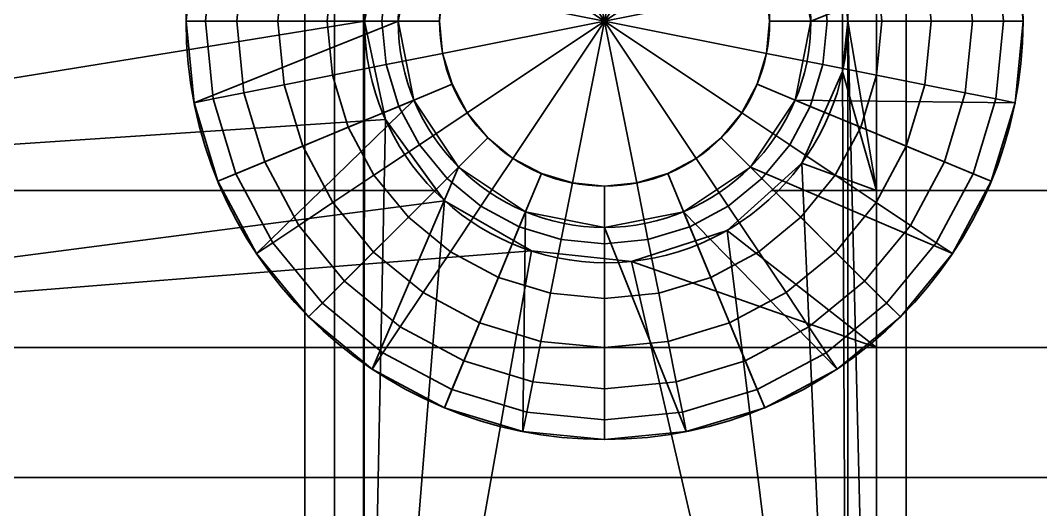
# Model space of a CAD drawing. Header units: millimetres. Extents: x 516 to 946, y 0 to 190.
# Drawn here: x 522.99 to 531.65, y 134.33 to 138.48 of the extents above; entities that cross this region are included whole.
import ezdxf

# ---------------------------------------------------------------- set-up
doc = ezdxf.new("R2010")
doc.units = ezdxf.units.MM
doc.layers.add('1', color=7, linetype='Continuous', true_color=0xffffff)

# ---------------------------------------------------------------- blocks, each defined once
blk = doc.blocks.new('UG_SURFACE_001')
at = {"layer": '1', "color": 252, "linetype": 'Continuous', "lineweight": 35}
for points in [[(10.362392, 138.475254, 3.5), (10.539624, 139.309064, 3.5), (1.5, 144.101843, 3.5), (1.5, 137.039676, 3.5)], [(1.5, 137.039676, 1.5), (1.5, 144.101843, 1.5), (10.539624, 139.309064, 1.5), (10.362392, 138.475254, 1.5)], [(14.704899, 137.039676, 3.5), (14.704899, 144.101843, 3.5), (14.417595, 138.901487, 3.5), (14.417595, 138.049036, 3.5)], [(14.462392, 138.475254, 1.5), (14.417595, 138.901487, 1.5), (14.704899, 144.101843, 1.5), (14.704899, 137.039676, 1.5)], [(22.593468, 144.101843, 3.5), (14.704899, 144.101843, 3.5), (14.704899, 137.039676, 3.5), (22.593468, 137.039676, 3.5)], [(22.593468, 137.039676, 1.5), (14.704899, 137.039676, 1.5), (14.704899, 144.101843, 1.5), (22.593468, 144.101843, 1.5)], [(10.539624, 139.309064, 1.5), (10.539624, 139.309064, 3.5), (10.362392, 138.475254, 3.5), (10.362392, 138.475254, 1.5)], [(14.417595, 138.901487, 3.5), (14.417595, 138.901487, 1.5), (14.462392, 138.475254, 1.5)], [(14.462392, 138.475254, 1.5), (14.417595, 138.049036, 3.5), (14.417595, 138.901487, 3.5)], [(1.5, 137.039676, 3.5), (10.539624, 137.641445, 3.5), (10.362392, 138.475254, 3.5)], [(10.362392, 138.475254, 1.5), (10.539624, 137.641445, 1.5), (1.5, 137.039676, 1.5)], [(10.362392, 138.475254, 1.5), (10.362392, 138.475254, 3.5), (10.539624, 137.641445, 3.5), (10.539624, 137.641445, 1.5)], [(14.704899, 137.039676, 1.5), (14.417595, 138.049036, 1.5), (14.462392, 138.475254, 1.5)], [(14.462392, 138.475254, 1.5), (14.417595, 138.049036, 1.5), (14.417595, 138.049036, 3.5)], [(14.417595, 138.049036, 3.5), (14.070877, 137.270302, 3.5), (14.704899, 137.039676, 3.5)], [(14.704899, 137.039676, 1.5), (14.070877, 137.270302, 1.5), (14.417595, 138.049036, 1.5)], [(14.070877, 137.270302, 1.5), (14.070877, 137.270302, 3.5), (14.417595, 138.049036, 3.5), (14.417595, 138.049036, 1.5)], [(1.5, 137.039676, 3.5), (10.976833, 137.039676, 3.5), (10.539624, 137.641445, 3.5)], [(10.539624, 137.641445, 1.5), (10.976833, 137.039676, 1.5), (1.5, 137.039676, 1.5)], [(10.976833, 137.039676, 1.5), (10.539624, 137.641445, 1.5), (10.539624, 137.641445, 3.5), (10.976833, 137.039676, 3.5)], [(14.070877, 137.270302, 3.5), (13.81475, 137.039676, 3.5), (14.704899, 137.039676, 3.5)], [(14.704899, 137.039676, 1.5), (13.81475, 137.039676, 1.5), (14.070877, 137.270302, 1.5)], [(13.81475, 137.039676, 3.5), (14.070877, 137.270302, 3.5), (14.070877, 137.270302, 1.5), (13.81475, 137.039676, 1.5)], [(11.040675, 136.951819, 3.5), (10.976833, 137.039676, 3.5), (1.5, 137.039676, 3.5), (1.5, 135.707468, 3.5)], [(1.5, 135.707468, 1.5), (1.5, 137.039676, 1.5), (10.976833, 137.039676, 1.5), (11.040675, 136.951819, 1.5)], [(10.976833, 137.039676, 3.5), (11.040675, 136.951819, 3.5), (11.040675, 136.951819, 1.5), (10.976833, 137.039676, 1.5)], [(14.704899, 135.707468, 3.5), (14.704899, 137.039676, 3.5), (13.81475, 137.039676, 3.5), (13.437392, 136.699915, 3.5)], [(13.437392, 136.699915, 1.5), (13.81475, 137.039676, 1.5), (14.704899, 137.039676, 1.5), (14.704899, 135.707468, 1.5)], [(13.81475, 137.039676, 1.5), (13.437392, 136.699915, 1.5), (13.437392, 136.699915, 3.5), (13.81475, 137.039676, 3.5)], [(22.593468, 137.039676, 3.5), (14.704899, 137.039676, 3.5), (14.704899, 135.707468, 3.5), (22.593468, 135.707468, 3.5)], [(22.593468, 135.707468, 1.5), (14.704899, 135.707468, 1.5), (14.704899, 137.039676, 1.5), (22.593468, 137.039676, 1.5)], [(11.778908, 136.525601, 3.5), (11.040675, 136.951819, 3.5), (1.5, 135.707468, 3.5)], [(1.5, 135.707468, 1.5), (11.040675, 136.951819, 1.5), (11.778908, 136.525601, 1.5)], [(11.040675, 136.951819, 1.5), (11.040675, 136.951819, 3.5), (11.778908, 136.525601, 3.5), (11.778908, 136.525601, 1.5)], [(13.437392, 136.699915, 3.5), (12.626676, 136.436492, 3.5), (14.704899, 135.707468, 3.5)], [(14.704899, 135.707468, 1.5), (12.626676, 136.436492, 1.5), (13.437392, 136.699915, 1.5)], [(12.626676, 136.436492, 1.5), (12.626676, 136.436492, 3.5), (13.437392, 136.699915, 3.5), (13.437392, 136.699915, 1.5)], [(1.5, 135.707468, 3.5), (14.704899, 135.707468, 3.5), (12.626676, 136.436492, 3.5), (11.778908, 136.525601, 3.5)], [(11.778908, 136.525601, 1.5), (12.626676, 136.436492, 1.5), (14.704899, 135.707468, 1.5), (1.5, 135.707468, 1.5)], [(11.778908, 136.525601, 1.5), (11.778908, 136.525601, 3.5), (12.626676, 136.436492, 3.5), (12.626676, 136.436492, 1.5)], [(14.704899, 135.707468, 3.5), (1.5, 135.707468, 3.5), (1.5, 134.602293, 3.5), (14.704899, 134.602293, 3.5)], [(14.704899, 134.602293, 1.5), (1.5, 134.602293, 1.5), (1.5, 135.707468, 1.5), (14.704899, 135.707468, 1.5)], [(22.593468, 135.707468, 3.5), (14.704899, 135.707468, 3.5), (14.704899, 134.602293, 3.5), (22.593468, 134.602293, 3.5)], [(22.593468, 134.602293, 1.5), (14.704899, 134.602293, 1.5), (14.704899, 135.707468, 1.5), (22.593468, 135.707468, 1.5)], [(14.704899, 134.602293, 3.5), (1.5, 134.602293, 3.5), (1.5, 134.107456, 3.5), (14.704899, 134.107456, 3.5)], [(14.704899, 134.107456, 1.5), (1.5, 134.107456, 1.5), (1.5, 134.602293, 1.5), (14.704899, 134.602293, 1.5)], [(22.593468, 134.602293, 3.5), (14.704899, 134.602293, 3.5), (14.704899, 134.107456, 3.5), (22.593468, 134.107456, 3.5)], [(22.593468, 134.107456, 1.5), (14.704899, 134.107456, 1.5), (14.704899, 134.602293, 1.5), (22.593468, 134.602293, 1.5)]]:
    blk.add_3dface(points, dxfattribs=at)
blk = doc.blocks.new('1стенка_MODEL')
at = {"layer": '1', "color": 252, "linetype": 'Continuous', "lineweight": 35, "extrusion": (0, 0, -1)}
blk.add_circle((-12.412392, 138.475261, -3.5), 2.05, dxfattribs=at)
at = {"layer": '1', "color": 252, "linetype": 'Continuous', "lineweight": 35}
blk.add_circle((12.412392, 138.475261, 1.5), 2.05, dxfattribs=at)
blk.add_blockref('UG_SURFACE_001', (0, 0), dxfattribs=at)
blk = doc.blocks.new('UG_SURFACE_002')
at = {"layer": '1', "color": 252, "linetype": 'Continuous', "lineweight": 35}
for points in [[(7.492546, 187.785283, 21.500001), (414.242595, 137.84267, 21.500001), (414.399207, 139.11818, 21.500001), (7.492546, 189.08003, 21.500001)], [(414.242595, 137.84267, 21.500001), (7.492546, 187.785283, 21.500001), (7.489942, 187.724829, 21.497397)], [(2.492546, 187.540576, 6.734633), (419.101447, 136.387423, 6.734633), (419.120014, 136.538535, 7.5), (2.492546, 187.693954, 7.5)], [(413.8695, 137.183219, 20.8), (7.697187, 187.054902, 20.8), (2.492546, 187.693954, 7.5), (419.120014, 136.538535, 7.5)], [(414.242595, 137.84267, 21.500001), (7.489942, 187.724829, 21.497397), (7.488322, 187.517792, 21.440059)], [(2.492546, 187.103763, 6.085787), (419.048607, 135.957107, 6.085787), (419.101447, 136.387423, 6.734633), (2.492546, 187.540576, 6.734633)], [(414.188027, 137.579471, 21.446716), (7.488322, 187.517792, 21.440059), (7.487983, 187.474385, 21.428039)], [(7.488322, 187.517792, 21.440059), (414.188027, 137.579471, 21.446716), (414.242595, 137.84267, 21.500001)], [(414.188027, 137.579471, 21.446716), (7.487983, 187.474385, 21.428039), (7.521724, 187.286004, 21.291038)], [(414.097965, 137.36172, 21.294976), (7.521724, 187.286004, 21.291038), (7.526125, 187.261432, 21.273168)], [(7.521724, 187.286004, 21.291038), (414.097965, 137.36172, 21.294976), (414.188027, 137.579471, 21.446716)], [(414.097965, 137.36172, 21.294976), (7.526125, 187.261432, 21.273168), (7.594966, 187.123388, 21.066504)], [(2.492546, 186.450049, 5.652241), (418.969542, 135.313109, 5.652241), (419.048607, 135.957107, 6.085787), (2.492546, 187.103763, 6.085787)], [(413.986117, 137.222588, 21.067878), (7.594966, 187.123388, 21.066504), (7.599175, 187.114954, 21.053867)], [(7.594966, 187.123388, 21.066504), (413.986117, 137.222588, 21.067878), (414.097965, 137.36172, 21.294976)], [(7.599175, 187.114954, 21.053867), (7.697187, 187.054902, 20.8), (413.8695, 137.183219, 20.8)], [(413.8695, 137.183219, 20.8), (413.986117, 137.222588, 21.067878), (7.599175, 187.114954, 21.053867)], [(418.969542, 135.313109, 5.652241), (2.492546, 186.450049, 5.652241), (201.001778, 161.30507, 5.5), (220.852703, 158.867672, 5.5)], [(411.854982, 119.865932, 5.446716), (7.670435, 169.493556, 5.446716), (7.557361, 169.278637, 5.294975), (411.920667, 119.629063, 5.294975)], [(7.670435, 169.493556, 5.446716), (411.854982, 119.865932, 5.446716), (216.667414, 144.101843, 5.5), (201.001778, 146.025345, 5.5)], [(411.920667, 119.629063, 5.294975), (7.557361, 169.278637, 5.294975), (7.481808, 169.135034, 5.067878), (411.964566, 119.470797, 5.067878)], [(411.964566, 119.470797, 5.067878), (7.481808, 169.135034, 5.067878), (7.455277, 169.084609, 4.8), (411.979973, 119.415216, 4.8)], [(149.334699, 151.664004, 3.5), (161.549926, 150.164157, 3.5), (411.979973, 119.415216, 4.8), (7.455277, 169.084609, 4.8)]]:
    blk.add_3dface(points, dxfattribs=at)
blk = doc.blocks.new('3пояс_верхний_MODEL')
at = {"layer": '1', "color": 252, "linetype": 'Continuous', "lineweight": 35}
blk.add_blockref('UG_SURFACE_002', (0, 0), dxfattribs=at)
blk = doc.blocks.new('UG_SURFACE_003')
at = {"layer": '1', "color": 252, "linetype": 'Continuous', "lineweight": 35}
for points in [[(3.5, 128.475264, 1.5), (9.856303, 128.475264, 1.5), (9.856303, 148.47526, 1.5), (3.5, 148.47526, 1.5)], [(10.10818, 128.475264), (4.922299, 128.475264), (4.922299, 148.47526), (10.10818, 148.47526)], [(9.856303, 128.475264, 1.5), (10.10818, 128.475264, 1.5), (10.10818, 148.47526, 1.5), (9.856303, 148.47526, 1.5)], [(10.10818, 128.475264, 1.5), (10.352565, 128.475264, 1.5), (10.352565, 148.47526, 1.5), (10.10818, 148.47526, 1.5)], [(10.352565, 128.475264), (10.10818, 128.475264), (10.10818, 148.47526), (10.352565, 148.47526)], [(10.352565, 148.47526, 1.5), (10.352565, 128.475264, 1.5), (10.362392, 138.475254, 1.5)], [(10.362392, 138.475254, 1.5), (10.539624, 139.309064, 1.5), (10.352565, 148.47526, 1.5)], [(10.352565, 128.475264), (10.352565, 148.47526), (10.362392, 138.475254)], [(10.352565, 148.47526), (10.539624, 139.309064), (10.362392, 138.475254)], [(14.460988, 128.475264, 1.5), (14.460988, 148.47526, 1.5), (14.417595, 138.901487, 1.5), (14.417595, 138.049036, 1.5)], [(14.460988, 128.475264, 1.5), (14.704899, 128.475264, 1.5), (14.704899, 148.47526, 1.5), (14.460988, 148.47526, 1.5)], [(14.462392, 138.475254), (14.460988, 138.488621), (14.460988, 148.47526), (14.704899, 148.47526)], [(14.704899, 148.47526), (14.704899, 128.475264), (14.462392, 138.475254)], [(14.704899, 128.475264, 1.5), (18.134004, 128.475264, 1.5), (18.134004, 148.47526, 1.5), (14.704899, 148.47526, 1.5)], [(14.956303, 128.475264), (14.704899, 128.475264), (14.704899, 148.47526), (14.956303, 148.47526)], [(22, 128.475264), (14.956303, 128.475264), (14.956303, 148.47526), (22, 148.47526)], [(10.539624, 139.309064), (10.539624, 139.309064, 1.5), (10.362392, 138.475254, 1.5), (10.362392, 138.475254)], [(14.417595, 138.049036, 1.5), (14.417595, 138.901487, 1.5), (14.462392, 138.475254)], [(14.417595, 138.901487, 1.5), (14.460988, 138.488621), (14.462392, 138.475254)], [(10.352565, 128.475264, 1.5), (10.539624, 137.641445, 1.5), (10.362392, 138.475254, 1.5)], [(10.362392, 138.475254), (10.539624, 137.641445), (10.352565, 128.475264)], [(10.362392, 138.475254), (10.362392, 138.475254, 1.5), (10.539624, 137.641445, 1.5), (10.539624, 137.641445)], [(14.462392, 138.475254), (14.460988, 138.461903), (14.417595, 138.049036, 1.5)], [(14.460988, 138.461903), (14.417595, 138.049036), (14.417595, 138.049036, 1.5)], [(14.417595, 138.049036), (14.460988, 138.461903), (14.460988, 128.475264)], [(14.704899, 128.475264), (14.460988, 128.475264), (14.460988, 138.461903), (14.462392, 138.475254)], [(14.417595, 138.049036, 1.5), (14.070877, 137.270302, 1.5), (14.460988, 128.475264, 1.5)], [(14.070877, 137.270302), (14.070877, 137.270302, 1.5), (14.417595, 138.049036, 1.5), (14.417595, 138.049036)], [(14.460988, 128.475264), (14.070877, 137.270302), (14.417595, 138.049036)], [(10.352565, 128.475264, 1.5), (11.040675, 136.951819, 1.5), (10.539624, 137.641445, 1.5)], [(10.539624, 137.641445), (11.040675, 136.951819), (10.352565, 128.475264)], [(10.539624, 137.641445), (10.539624, 137.641445, 1.5), (11.040675, 136.951819, 1.5), (11.040675, 136.951819)], [(14.460988, 128.475264, 1.5), (14.070877, 137.270302, 1.5), (13.437392, 136.699915, 1.5)], [(13.437392, 136.699915), (13.437392, 136.699915, 1.5), (14.070877, 137.270302, 1.5), (14.070877, 137.270302)], [(13.437392, 136.699915), (14.070877, 137.270302), (14.460988, 128.475264)], [(11.778908, 136.525601, 1.5), (11.040675, 136.951819, 1.5), (10.352565, 128.475264, 1.5)], [(10.352565, 128.475264), (11.040675, 136.951819), (11.778908, 136.525601)], [(11.040675, 136.951819), (11.040675, 136.951819, 1.5), (11.778908, 136.525601, 1.5), (11.778908, 136.525601)], [(13.437392, 136.699915, 1.5), (12.626676, 136.436492, 1.5), (14.460988, 128.475264, 1.5)], [(12.626676, 136.436492), (12.626676, 136.436492, 1.5), (13.437392, 136.699915, 1.5), (13.437392, 136.699915)], [(14.460988, 128.475264), (12.626676, 136.436492), (13.437392, 136.699915)], [(10.352565, 128.475264, 1.5), (14.460988, 128.475264, 1.5), (12.626676, 136.436492, 1.5), (11.778908, 136.525601, 1.5)], [(11.778908, 136.525601), (12.626676, 136.436492), (14.460988, 128.475264), (10.352565, 128.475264)], [(11.778908, 136.525601), (11.778908, 136.525601, 1.5), (12.626676, 136.436492, 1.5), (12.626676, 136.436492)]]:
    blk.add_3dface(points, dxfattribs=at)
blk = doc.blocks.new('2стойка_MODEL')
at = {"layer": '1', "color": 252, "linetype": 'Continuous', "lineweight": 35}
blk.add_circle((12.412392, 138.475261), 2.05, dxfattribs=at)
at = {"layer": '1', "color": 252, "linetype": 'Continuous', "lineweight": 35, "extrusion": (0, 0, -1)}
blk.add_circle((-12.412392, 138.475261, -1.5), 2.05, dxfattribs=at)
at = {"layer": '1', "color": 252, "linetype": 'Continuous', "lineweight": 35}
blk.add_blockref('UG_SURFACE_003', (0, 0), dxfattribs=at)
blk = doc.blocks.new('UG_SURFACE_007')
at = {"layer": '1', "color": 252, "linetype": 'Continuous', "lineweight": 35}
for points in [[(-0.273126, 1.373099, -1.7), (0, 1.4, -1.7), (0.273126, 1.373099, -1.7), (0, 0, -1.7)], [(0.273126, 1.373099, 5.2), (0, 1.4, 5.2), (-0.273126, 1.373099, 5.2), (0, 0, 5.2)], [(-0.777798, 1.164057, -1.7), (-0.535757, 1.293431, -1.7), (-0.273126, 1.373099, -1.7), (0, 0, -1.7)], [(-0.273126, 1.373099, 5.2), (-0.535757, 1.293431, 5.2), (-0.777798, 1.164057, 5.2), (0, 0, 5.2)], [(0.273126, 1.373099, -1.7), (0.535757, 1.293431, -1.7), (0.777798, 1.164057, -1.7), (0, 0, -1.7)], [(0.777798, 1.164057, 5.2), (0.535757, 1.293431, 5.2), (0.273126, 1.373099, 5.2), (0, 0, 5.2)], [(3.481788, 0.692571), (3.279772, 1.358526), (1.616789, 0.669696), (1.75, 0)], [(1.75, 0, 3.5), (1.616789, 0.669696, 3.5), (3.279772, 1.358526, 3.5), (3.481788, 0.692571, 3.5)], [(-1.164057, 0.777798, -1.7), (-0.989949, 0.989949, -1.7), (-0.777798, 1.164057, -1.7), (0, 0, -1.7)], [(-0.777798, 1.164057, 5.2), (-0.989949, 0.989949, 5.2), (-1.164057, 0.777798, 5.2), (0, 0, 5.2)], [(0.777798, 1.164057, -1.7), (0.989949, 0.989949, -1.7), (1.164057, 0.777798, -1.7), (0, 0, -1.7)], [(1.164057, 0.777798, 5.2), (0.989949, 0.989949, 5.2), (0.777798, 1.164057, 5.2), (0, 0, 5.2)], [(-3.319033, 0.660197, -0.462897), (-3.384057, 0, -0.462897), (-3.55, 0), (-3.481788, 0.692571)], [(-3.481788, 0.692571), (-3.55, 0), (-1.75, 0), (-1.616789, 0.669696)], [(-1.616789, 0.669696, 3.5), (-1.75, 0, 3.5), (-3.55, 0, 3.5), (-3.481788, 0.692571, 3.5)], [(-3.481788, 0.692571, 3.5), (-3.55, 0, 3.5), (-3.384057, 0, 3.962897), (-3.319033, 0.660197, 3.962897)], [(0, 0, -1.7), (-1.373099, 0.273126, -1.7), (-1.293431, 0.535757, -1.7), (-1.164057, 0.777798, -1.7)], [(-1.164057, 0.777798, 5.2), (-1.293431, 0.535757, 5.2), (-1.373099, 0.273126, 5.2), (0, 0, 5.2)], [(1.164057, 0.777798, -1.7), (1.293431, 0.535757, -1.7), (1.373099, 0.273126, -1.7), (0, 0, -1.7)], [(1.373099, 0.273126, 5.2), (1.293431, 0.535757, 5.2), (1.164057, 0.777798, 5.2), (0, 0, 5.2)], [(1.75, 0), (3.55, 0), (3.481788, 0.692571)], [(3.481788, 0.692571, 3.5), (3.55, 0, 3.5), (1.75, 0, 3.5)], [(3.384057, 0, -0.462897), (3.319033, 0.660197, -0.462897), (3.481788, 0.692571), (3.55, 0)], [(3.55, 0, 3.5), (3.481788, 0.692571, 3.5), (3.319033, 0.660197, 3.962897), (3.384057, 0, 3.962897)], [(-3.059896, 0.608651, -0.877629), (-3.119843, 0, -0.877629), (-3.384057, 0, -0.462897), (-3.319033, 0.660197, -0.462897)], [(-3.319033, 0.660197, 3.962897), (-3.384057, 0, 3.962897), (-3.119843, 0, 4.377629), (-3.059896, 0.608651, 4.377629)], [(-2.717214, 0.540487, -1.223654), (-2.770447, 0, -1.223654), (-3.119843, 0, -0.877629), (-3.059896, 0.608651, -0.877629)], [(-3.059896, 0.608651, 4.377629), (-3.119843, 0, 4.377629), (-2.770447, 0, 4.723654), (-2.717214, 0.540487, 4.723654)], [(-1.75, 0), (-1.75, 0, 3.5), (-1.616789, 0.669696, 3.5), (-1.616789, 0.669696)], [(1.616789, 0.669696), (1.616789, 0.669696, 3.5), (1.75, 0, 3.5), (1.75, 0)], [(2.770447, 0, -1.223654), (2.717214, 0.540487, -1.223654), (3.059896, 0.608651, -0.877629), (3.119843, 0, -0.877629)], [(3.119843, 0, 4.377629), (3.059896, 0.608651, 4.377629), (2.717214, 0.540487, 4.723654), (2.770447, 0, 4.723654)], [(3.119843, 0, -0.877629), (3.059896, 0.608651, -0.877629), (3.319033, 0.660197, -0.462897), (3.384057, 0, -0.462897)], [(3.384057, 0, 3.962897), (3.319033, 0.660197, 3.962897), (3.059896, 0.608651, 4.377629), (3.119843, 0, 4.377629)], [(-2.307958, 0.459081, -1.483833), (-2.353173, 0, -1.483833), (-2.770447, 0, -1.223654), (-2.717214, 0.540487, -1.223654)], [(-2.717214, 0.540487, 4.723654), (-2.770447, 0, 4.723654), (-2.353173, 0, 4.983833), (-2.307958, 0.459081, 4.983833)], [(2.353173, 0, -1.483833), (2.307958, 0.459081, -1.483833), (2.717214, 0.540487, -1.223654), (2.770447, 0, -1.223654)], [(2.770447, 0, 4.723654), (2.717214, 0.540487, 4.723654), (2.307958, 0.459081, 4.983833), (2.353173, 0, 4.983833)], [(-1.852398, 0.368465, -1.645281), (-1.888689, 0, -1.645281), (-2.353173, 0, -1.483833), (-2.307958, 0.459081, -1.483833)], [(-2.307958, 0.459081, 4.983833), (-2.353173, 0, 4.983833), (-1.888689, 0, 5.145281), (-1.852398, 0.368465, 5.145281)], [(1.888689, 0, -1.645281), (1.852398, 0.368465, -1.645281), (2.307958, 0.459081, -1.483833), (2.353173, 0, -1.483833)], [(2.353173, 0, 4.983833), (2.307958, 0.459081, 4.983833), (1.852398, 0.368465, 5.145281), (1.888689, 0, 5.145281)], [(-1.373099, 0.273126, -1.7), (-1.4, 0, -1.7), (-1.888689, 0, -1.645281), (-1.852398, 0.368465, -1.645281)], [(-1.852398, 0.368465, 5.145281), (-1.888689, 0, 5.145281), (-1.4, 0, 5.2), (-1.373099, 0.273126, 5.2)], [(1.4, 0, -1.7), (1.373099, 0.273126, -1.7), (1.852398, 0.368465, -1.645281), (1.888689, 0, -1.645281)], [(1.888689, 0, 5.145281), (1.852398, 0.368465, 5.145281), (1.373099, 0.273126, 5.2), (1.4, 0, 5.2)], [(-1.373099, -0.273126, -1.7), (-1.4, 0, -1.7), (-1.373099, 0.273126, -1.7), (0, 0, -1.7)], [(-1.373099, 0.273126, 5.2), (-1.4, 0, 5.2), (-1.373099, -0.273126, 5.2), (0, 0, 5.2)], [(1.373099, 0.273126, -1.7), (1.4, 0, -1.7), (1.373099, -0.273126, -1.7), (0, 0, -1.7)], [(1.373099, -0.273126, 5.2), (1.4, 0, 5.2), (1.373099, 0.273126, 5.2), (0, 0, 5.2)], [(-3.384057, 0, -0.462897), (-3.319033, -0.660197, -0.462897), (-3.481788, -0.692571), (-3.55, 0)], [(-1.75, 0), (-3.55, 0), (-3.481788, -0.692571)], [(-3.481788, -0.692571, 3.5), (-3.55, 0, 3.5), (-1.75, 0, 3.5)], [(-3.55, 0, 3.5), (-3.481788, -0.692571, 3.5), (-3.319033, -0.660197, 3.962897), (-3.384057, 0, 3.962897)], [(-3.481788, -0.692571), (-3.279772, -1.358526), (-1.616789, -0.669696), (-1.75, 0)], [(-1.75, 0, 3.5), (-1.616789, -0.669696, 3.5), (-3.279772, -1.358526, 3.5), (-3.481788, -0.692571, 3.5)], [(-3.119843, 0, -0.877629), (-3.059896, -0.608651, -0.877629), (-3.319033, -0.660197, -0.462897), (-3.384057, 0, -0.462897)], [(-3.384057, 0, 3.962897), (-3.319033, -0.660197, 3.962897), (-3.059896, -0.608651, 4.377629), (-3.119843, 0, 4.377629)], [(-2.770447, 0, -1.223654), (-2.717214, -0.540487, -1.223654), (-3.059896, -0.608651, -0.877629), (-3.119843, 0, -0.877629)], [(-3.119843, 0, 4.377629), (-3.059896, -0.608651, 4.377629), (-2.717214, -0.540487, 4.723654), (-2.770447, 0, 4.723654)], [(-2.353173, 0, -1.483833), (-2.307958, -0.459081, -1.483833), (-2.717214, -0.540487, -1.223654), (-2.770447, 0, -1.223654)], [(-2.770447, 0, 4.723654), (-2.717214, -0.540487, 4.723654), (-2.307958, -0.459081, 4.983833), (-2.353173, 0, 4.983833)], [(-1.888689, 0, -1.645281), (-1.852398, -0.368465, -1.645281), (-2.307958, -0.459081, -1.483833), (-2.353173, 0, -1.483833)], [(-2.353173, 0, 4.983833), (-2.307958, -0.459081, 4.983833), (-1.852398, -0.368465, 5.145281), (-1.888689, 0, 5.145281)], [(-1.4, 0, -1.7), (-1.373099, -0.273126, -1.7), (-1.852398, -0.368465, -1.645281), (-1.888689, 0, -1.645281)], [(-1.888689, 0, 5.145281), (-1.852398, -0.368465, 5.145281), (-1.373099, -0.273126, 5.2), (-1.4, 0, 5.2)], [(-1.616789, -0.669696), (-1.616789, -0.669696, 3.5), (-1.75, 0, 3.5), (-1.75, 0)], [(-1.164057, -0.777798, -1.7), (-1.293431, -0.535757, -1.7), (-1.373099, -0.273126, -1.7), (0, 0, -1.7)], [(0, 0, 5.2), (-1.373099, -0.273126, 5.2), (-1.293431, -0.535757, 5.2), (-1.164057, -0.777798, 5.2)], [(-0.777798, -1.164057, -1.7), (-0.989949, -0.989949, -1.7), (-1.164057, -0.777798, -1.7), (0, 0, -1.7)], [(-1.164057, -0.777798, 5.2), (-0.989949, -0.989949, 5.2), (-0.777798, -1.164057, 5.2), (0, 0, 5.2)], [(-0.273126, -1.373099, -1.7), (-0.535757, -1.293431, -1.7), (-0.777798, -1.164057, -1.7), (0, 0, -1.7)], [(-0.777798, -1.164057, 5.2), (-0.535757, -1.293431, 5.2), (-0.273126, -1.373099, 5.2), (0, 0, 5.2)], [(0.273126, -1.373099, -1.7), (0, -1.4, -1.7), (-0.273126, -1.373099, -1.7), (0, 0, -1.7)], [(-0.273126, -1.373099, 5.2), (0, -1.4, 5.2), (0.273126, -1.373099, 5.2), (0, 0, 5.2)], [(1.373099, -0.273126, -1.7), (1.293431, -0.535757, -1.7), (1.164057, -0.777798, -1.7), (0, 0, -1.7)], [(1.164057, -0.777798, -1.7), (0.989949, -0.989949, -1.7), (0.777798, -1.164057, -1.7), (0, 0, -1.7)], [(0.777798, -1.164057, -1.7), (0.535757, -1.293431, -1.7), (0.273126, -1.373099, -1.7), (0, 0, -1.7)], [(0.273126, -1.373099, 5.2), (0.535757, -1.293431, 5.2), (0.777798, -1.164057, 5.2), (0, 0, 5.2)], [(0.777798, -1.164057, 5.2), (0.989949, -0.989949, 5.2), (1.164057, -0.777798, 5.2), (0, 0, 5.2)], [(1.164057, -0.777798, 5.2), (1.293431, -0.535757, 5.2), (1.373099, -0.273126, 5.2), (0, 0, 5.2)], [(1.373099, -0.273126, -1.7), (1.4, 0, -1.7), (1.888689, 0, -1.645281), (1.852398, -0.368465, -1.645281)], [(1.852398, -0.368465, 5.145281), (1.888689, 0, 5.145281), (1.4, 0, 5.2), (1.373099, -0.273126, 5.2)], [(3.481788, -0.692571), (3.55, 0), (1.75, 0), (1.616789, -0.669696)], [(1.75, 0), (1.75, 0, 3.5), (1.616789, -0.669696, 3.5), (1.616789, -0.669696)], [(1.616789, -0.669696, 3.5), (1.75, 0, 3.5), (3.55, 0, 3.5), (3.481788, -0.692571, 3.5)], [(1.852398, -0.368465, -1.645281), (1.888689, 0, -1.645281), (2.353173, 0, -1.483833), (2.307958, -0.459081, -1.483833)], [(2.307958, -0.459081, 4.983833), (2.353173, 0, 4.983833), (1.888689, 0, 5.145281), (1.852398, -0.368465, 5.145281)], [(2.307958, -0.459081, -1.483833), (2.353173, 0, -1.483833), (2.770447, 0, -1.223654), (2.717214, -0.540487, -1.223654)], [(2.717214, -0.540487, 4.723654), (2.770447, 0, 4.723654), (2.353173, 0, 4.983833), (2.307958, -0.459081, 4.983833)], [(2.717214, -0.540487, -1.223654), (2.770447, 0, -1.223654), (3.119843, 0, -0.877629), (3.059896, -0.608651, -0.877629)], [(3.059896, -0.608651, 4.377629), (3.119843, 0, 4.377629), (2.770447, 0, 4.723654), (2.717214, -0.540487, 4.723654)], [(3.059896, -0.608651, -0.877629), (3.119843, 0, -0.877629), (3.384057, 0, -0.462897), (3.319033, -0.660197, -0.462897)], [(3.319033, -0.660197, 3.962897), (3.384057, 0, 3.962897), (3.119843, 0, 4.377629), (3.059896, -0.608651, 4.377629)], [(3.319033, -0.660197, -0.462897), (3.384057, 0, -0.462897), (3.55, 0), (3.481788, -0.692571)], [(3.481788, -0.692571, 3.5), (3.55, 0, 3.5), (3.384057, 0, 3.962897), (3.319033, -0.660197, 3.962897)], [(-1.373099, -0.273126, -1.7), (-1.293431, -0.535757, -1.7), (-1.744921, -0.72277, -1.645281), (-1.852398, -0.368465, -1.645281)], [(-1.852398, -0.368465, 5.145281), (-1.744921, -0.72277, 5.145281), (-1.293431, -0.535757, 5.2), (-1.373099, -0.273126, 5.2)], [(1.293431, -0.535757, -1.7), (1.373099, -0.273126, -1.7), (1.852398, -0.368465, -1.645281), (1.744921, -0.72277, -1.645281)], [(1.744921, -0.72277, 5.145281), (1.852398, -0.368465, 5.145281), (1.373099, -0.273126, 5.2), (1.293431, -0.535757, 5.2)], [(-1.852398, -0.368465, -1.645281), (-1.744921, -0.72277, -1.645281), (-2.174048, -0.90052, -1.483833), (-2.307958, -0.459081, -1.483833)], [(-2.307958, -0.459081, 4.983833), (-2.174048, -0.90052, 4.983833), (-1.744921, -0.72277, 5.145281), (-1.852398, -0.368465, 5.145281)], [(1.744921, -0.72277, -1.645281), (1.852398, -0.368465, -1.645281), (2.307958, -0.459081, -1.483833), (2.174048, -0.90052, -1.483833)], [(2.174048, -0.90052, 4.983833), (2.307958, -0.459081, 4.983833), (1.852398, -0.368465, 5.145281), (1.744921, -0.72277, 5.145281)], [(-2.307958, -0.459081, -1.483833), (-2.174048, -0.90052, -1.483833), (-2.559559, -1.060204, -1.223654), (-2.717214, -0.540487, -1.223654)], [(-2.717214, -0.540487, 4.723654), (-2.559559, -1.060204, 4.723654), (-2.174048, -0.90052, 4.983833), (-2.307958, -0.459081, 4.983833)], [(2.174048, -0.90052, -1.483833), (2.307958, -0.459081, -1.483833), (2.717214, -0.540487, -1.223654), (2.559559, -1.060204, -1.223654)], [(2.559559, -1.060204, 4.723654), (2.717214, -0.540487, 4.723654), (2.307958, -0.459081, 4.983833), (2.174048, -0.90052, 4.983833)], [(-2.717214, -0.540487, -1.223654), (-2.559559, -1.060204, -1.223654), (-2.882359, -1.193912, -0.877629), (-3.059896, -0.608651, -0.877629)], [(-3.059896, -0.608651, 4.377629), (-2.882359, -1.193912, 4.377629), (-2.559559, -1.060204, 4.723654), (-2.717214, -0.540487, 4.723654)], [(-1.293431, -0.535757, -1.7), (-1.164057, -0.777798, -1.7), (-1.570387, -1.049299, -1.645281), (-1.744921, -0.72277, -1.645281)], [(-1.744921, -0.72277, 5.145281), (-1.570387, -1.049299, 5.145281), (-1.164057, -0.777798, 5.2), (-1.293431, -0.535757, 5.2)], [(1.164057, -0.777798, -1.7), (1.293431, -0.535757, -1.7), (1.744921, -0.72277, -1.645281), (1.570387, -1.049299, -1.645281)], [(1.570387, -1.049299, 5.145281), (1.744921, -0.72277, 5.145281), (1.293431, -0.535757, 5.2), (1.164057, -0.777798, 5.2)], [(2.559559, -1.060204, -1.223654), (2.717214, -0.540487, -1.223654), (3.059896, -0.608651, -0.877629), (2.882359, -1.193912, -0.877629)], [(2.882359, -1.193912, 4.377629), (3.059896, -0.608651, 4.377629), (2.717214, -0.540487, 4.723654), (2.559559, -1.060204, 4.723654)], [(-3.319033, -0.660197, -0.462897), (-3.12646, -1.295022, -0.462897), (-3.279772, -1.358526), (-3.481788, -0.692571)], [(-3.481788, -0.692571, 3.5), (-3.279772, -1.358526, 3.5), (-3.12646, -1.295022, 3.962897), (-3.319033, -0.660197, 3.962897)], [(-3.059896, -0.608651, -0.877629), (-2.882359, -1.193912, -0.877629), (-3.12646, -1.295022, -0.462897), (-3.319033, -0.660197, -0.462897)], [(-3.319033, -0.660197, 3.962897), (-3.12646, -1.295022, 3.962897), (-2.882359, -1.193912, 4.377629), (-3.059896, -0.608651, 4.377629)], [(-1.616789, -0.669696), (-3.279772, -1.358526), (-2.951717, -1.972274)], [(-2.951717, -1.972274, 3.5), (-3.279772, -1.358526, 3.5), (-1.616789, -0.669696, 3.5)], [(-2.951717, -1.972274), (-2.510229, -2.510229), (-1.237437, -1.237437), (-1.616789, -0.669696)], [(-1.616789, -0.669696, 3.5), (-1.237437, -1.237437, 3.5), (-2.510229, -2.510229, 3.5), (-2.951717, -1.972274, 3.5)], [(-1.237437, -1.237437), (-1.237437, -1.237437, 3.5), (-1.616789, -0.669696, 3.5), (-1.616789, -0.669696)], [(2.951717, -1.972274), (3.279772, -1.358526), (1.616789, -0.669696), (1.237437, -1.237437)], [(1.616789, -0.669696), (1.616789, -0.669696, 3.5), (1.237437, -1.237437, 3.5), (1.237437, -1.237437)], [(1.237437, -1.237437, 3.5), (1.616789, -0.669696, 3.5), (3.279772, -1.358526, 3.5), (2.951717, -1.972274, 3.5)], [(1.616789, -0.669696), (3.279772, -1.358526), (3.481788, -0.692571)], [(3.481788, -0.692571, 3.5), (3.279772, -1.358526, 3.5), (1.616789, -0.669696, 3.5)], [(2.882359, -1.193912, -0.877629), (3.059896, -0.608651, -0.877629), (3.319033, -0.660197, -0.462897), (3.12646, -1.295022, -0.462897)], [(3.12646, -1.295022, 3.962897), (3.319033, -0.660197, 3.962897), (3.059896, -0.608651, 4.377629), (2.882359, -1.193912, 4.377629)], [(3.12646, -1.295022, -0.462897), (3.319033, -0.660197, -0.462897), (3.481788, -0.692571), (3.279772, -1.358526)], [(3.279772, -1.358526, 3.5), (3.481788, -0.692571, 3.5), (3.319033, -0.660197, 3.962897), (3.12646, -1.295022, 3.962897)], [(-1.744921, -0.72277, -1.645281), (-1.570387, -1.049299, -1.645281), (-1.956592, -1.307353, -1.483833), (-2.174048, -0.90052, -1.483833)], [(-2.174048, -0.90052, 4.983833), (-1.956592, -1.307353, 4.983833), (-1.570387, -1.049299, 5.145281), (-1.744921, -0.72277, 5.145281)], [(-1.164057, -0.777798, -1.7), (-0.989949, -0.989949, -1.7), (-1.335505, -1.335505, -1.645281), (-1.570387, -1.049299, -1.645281)], [(-1.570387, -1.049299, 5.145281), (-1.335505, -1.335505, 5.145281), (-0.989949, -0.989949, 5.2), (-1.164057, -0.777798, 5.2)], [(0.989949, -0.989949, -1.7), (1.164057, -0.777798, -1.7), (1.570387, -1.049299, -1.645281), (1.335505, -1.335505, -1.645281)], [(1.335505, -1.335505, 5.145281), (1.570387, -1.049299, 5.145281), (1.164057, -0.777798, 5.2), (0.989949, -0.989949, 5.2)], [(1.570387, -1.049299, -1.645281), (1.744921, -0.72277, -1.645281), (2.174048, -0.90052, -1.483833), (1.956592, -1.307353, -1.483833)], [(1.956592, -1.307353, 4.983833), (2.174048, -0.90052, 4.983833), (1.744921, -0.72277, 5.145281), (1.570387, -1.049299, 5.145281)], [(-2.174048, -0.90052, -1.483833), (-1.956592, -1.307353, -1.483833), (-2.303543, -1.539178, -1.223654), (-2.559559, -1.060204, -1.223654)], [(-2.559559, -1.060204, 4.723654), (-2.303543, -1.539178, 4.723654), (-1.956592, -1.307353, 4.983833), (-2.174048, -0.90052, 4.983833)], [(1.956592, -1.307353, -1.483833), (2.174048, -0.90052, -1.483833), (2.559559, -1.060204, -1.223654), (2.303543, -1.539178, -1.223654)], [(2.303543, -1.539178, 4.723654), (2.559559, -1.060204, 4.723654), (2.174048, -0.90052, 4.983833), (1.956592, -1.307353, 4.983833)], [(-0.989949, -0.989949, -1.7), (-0.777798, -1.164057, -1.7), (-1.049299, -1.570387, -1.645281), (-1.335505, -1.335505, -1.645281)], [(-1.335505, -1.335505, 5.145281), (-1.049299, -1.570387, 5.145281), (-0.777798, -1.164057, 5.2), (-0.989949, -0.989949, 5.2)], [(0.777798, -1.164057, -1.7), (0.989949, -0.989949, -1.7), (1.335505, -1.335505, -1.645281), (1.049299, -1.570387, -1.645281)], [(1.049299, -1.570387, 5.145281), (1.335505, -1.335505, 5.145281), (0.989949, -0.989949, 5.2), (0.777798, -1.164057, 5.2)], [(-2.559559, -1.060204, -1.223654), (-2.303543, -1.539178, -1.223654), (-2.594055, -1.733292, -0.877629), (-2.882359, -1.193912, -0.877629)], [(-2.882359, -1.193912, 4.377629), (-2.594055, -1.733292, 4.377629), (-2.303543, -1.539178, 4.723654), (-2.559559, -1.060204, 4.723654)], [(-1.570387, -1.049299, -1.645281), (-1.335505, -1.335505, -1.645281), (-1.663945, -1.663945, -1.483833), (-1.956592, -1.307353, -1.483833)], [(-1.956592, -1.307353, 4.983833), (-1.663945, -1.663945, 4.983833), (-1.335505, -1.335505, 5.145281), (-1.570387, -1.049299, 5.145281)], [(1.335505, -1.335505, -1.645281), (1.570387, -1.049299, -1.645281), (1.956592, -1.307353, -1.483833), (1.663945, -1.663945, -1.483833)], [(1.663945, -1.663945, 4.983833), (1.956592, -1.307353, 4.983833), (1.570387, -1.049299, 5.145281), (1.335505, -1.335505, 5.145281)], [(2.303543, -1.539178, -1.223654), (2.559559, -1.060204, -1.223654), (2.882359, -1.193912, -0.877629), (2.594055, -1.733292, -0.877629)], [(2.594055, -1.733292, 4.377629), (2.882359, -1.193912, 4.377629), (2.559559, -1.060204, 4.723654), (2.303543, -1.539178, 4.723654)], [(-2.882359, -1.193912, -0.877629), (-2.594055, -1.733292, -0.877629), (-2.81374, -1.880081, -0.462897), (-3.12646, -1.295022, -0.462897)], [(-3.12646, -1.295022, 3.962897), (-2.81374, -1.880081, 3.962897), (-2.594055, -1.733292, 4.377629), (-2.882359, -1.193912, 4.377629)], [(-0.777798, -1.164057, -1.7), (-0.535757, -1.293431, -1.7), (-0.72277, -1.744921, -1.645281), (-1.049299, -1.570387, -1.645281)], [(-1.049299, -1.570387, 5.145281), (-0.72277, -1.744921, 5.145281), (-0.535757, -1.293431, 5.2), (-0.777798, -1.164057, 5.2)], [(0.535757, -1.293431, -1.7), (0.777798, -1.164057, -1.7), (1.049299, -1.570387, -1.645281), (0.72277, -1.744921, -1.645281)], [(0.72277, -1.744921, 5.145281), (1.049299, -1.570387, 5.145281), (0.777798, -1.164057, 5.2), (0.535757, -1.293431, 5.2)], [(2.594055, -1.733292, -0.877629), (2.882359, -1.193912, -0.877629), (3.12646, -1.295022, -0.462897), (2.81374, -1.880081, -0.462897)], [(2.81374, -1.880081, 3.962897), (3.12646, -1.295022, 3.962897), (2.882359, -1.193912, 4.377629), (2.594055, -1.733292, 4.377629)], [(-3.12646, -1.295022, -0.462897), (-2.81374, -1.880081, -0.462897), (-2.951717, -1.972274), (-3.279772, -1.358526)], [(-3.279772, -1.358526, 3.5), (-2.951717, -1.972274, 3.5), (-2.81374, -1.880081, 3.962897), (-3.12646, -1.295022, 3.962897)], [(-1.237437, -1.237437), (-2.510229, -2.510229), (-1.972274, -2.951717)], [(-1.972274, -2.951717, 3.5), (-2.510229, -2.510229, 3.5), (-1.237437, -1.237437, 3.5)], [(-1.972274, -2.951717), (-1.358526, -3.279772), (-0.669696, -1.616789), (-1.237437, -1.237437)], [(-1.237437, -1.237437, 3.5), (-0.669696, -1.616789, 3.5), (-1.358526, -3.279772, 3.5), (-1.972274, -2.951717, 3.5)], [(-0.669696, -1.616789), (-0.669696, -1.616789, 3.5), (-1.237437, -1.237437, 3.5), (-1.237437, -1.237437)], [(-0.535757, -1.293431, -1.7), (-0.273126, -1.373099, -1.7), (-0.368465, -1.852398, -1.645281), (-0.72277, -1.744921, -1.645281)], [(-0.72277, -1.744921, 5.145281), (-0.368465, -1.852398, 5.145281), (-0.273126, -1.373099, 5.2), (-0.535757, -1.293431, 5.2)], [(0.273126, -1.373099, -1.7), (0.535757, -1.293431, -1.7), (0.72277, -1.744921, -1.645281), (0.368465, -1.852398, -1.645281)], [(0.368465, -1.852398, 5.145281), (0.72277, -1.744921, 5.145281), (0.535757, -1.293431, 5.2), (0.273126, -1.373099, 5.2)], [(1.972274, -2.951717), (2.510229, -2.510229), (1.237437, -1.237437), (0.669696, -1.616789)], [(1.237437, -1.237437), (1.237437, -1.237437, 3.5), (0.669696, -1.616789, 3.5), (0.669696, -1.616789)], [(0.669696, -1.616789, 3.5), (1.237437, -1.237437, 3.5), (2.510229, -2.510229, 3.5), (1.972274, -2.951717, 3.5)], [(1.237437, -1.237437), (2.510229, -2.510229), (2.951717, -1.972274)], [(2.951717, -1.972274, 3.5), (2.510229, -2.510229, 3.5), (1.237437, -1.237437, 3.5)], [(2.81374, -1.880081, -0.462897), (3.12646, -1.295022, -0.462897), (3.279772, -1.358526), (2.951717, -1.972274)], [(2.951717, -1.972274, 3.5), (3.279772, -1.358526, 3.5), (3.12646, -1.295022, 3.962897), (2.81374, -1.880081, 3.962897)], [(-1.956592, -1.307353, -1.483833), (-1.663945, -1.663945, -1.483833), (-1.959002, -1.959002, -1.223654), (-2.303543, -1.539178, -1.223654)], [(-2.303543, -1.539178, 4.723654), (-1.959002, -1.959002, 4.723654), (-1.663945, -1.663945, 4.983833), (-1.956592, -1.307353, 4.983833)], [(-1.335505, -1.335505, -1.645281), (-1.049299, -1.570387, -1.645281), (-1.307353, -1.956592, -1.483833), (-1.663945, -1.663945, -1.483833)], [(-1.663945, -1.663945, 4.983833), (-1.307353, -1.956592, 4.983833), (-1.049299, -1.570387, 5.145281), (-1.335505, -1.335505, 5.145281)], [(-0.273126, -1.373099, -1.7), (0, -1.4, -1.7), (0, -1.888689, -1.645281), (-0.368465, -1.852398, -1.645281)], [(-0.368465, -1.852398, 5.145281), (0, -1.888689, 5.145281), (0, -1.4, 5.2), (-0.273126, -1.373099, 5.2)], [(0, -1.4, -1.7), (0.273126, -1.373099, -1.7), (0.368465, -1.852398, -1.645281), (0, -1.888689, -1.645281)], [(0, -1.888689, 5.145281), (0.368465, -1.852398, 5.145281), (0.273126, -1.373099, 5.2), (0, -1.4, 5.2)], [(1.049299, -1.570387, -1.645281), (1.335505, -1.335505, -1.645281), (1.663945, -1.663945, -1.483833), (1.307353, -1.956592, -1.483833)], [(1.307353, -1.956592, 4.983833), (1.663945, -1.663945, 4.983833), (1.335505, -1.335505, 5.145281), (1.049299, -1.570387, 5.145281)], [(1.663945, -1.663945, -1.483833), (1.956592, -1.307353, -1.483833), (2.303543, -1.539178, -1.223654), (1.959002, -1.959002, -1.223654)], [(1.959002, -1.959002, 4.723654), (2.303543, -1.539178, 4.723654), (1.956592, -1.307353, 4.983833), (1.663945, -1.663945, 4.983833)], [(-2.303543, -1.539178, -1.223654), (-1.959002, -1.959002, -1.223654), (-2.206062, -2.206062, -0.877629), (-2.594055, -1.733292, -0.877629)], [(-2.594055, -1.733292, 4.377629), (-2.206062, -2.206062, 4.377629), (-1.959002, -1.959002, 4.723654), (-2.303543, -1.539178, 4.723654)], [(1.959002, -1.959002, -1.223654), (2.303543, -1.539178, -1.223654), (2.594055, -1.733292, -0.877629), (2.206062, -2.206062, -0.877629)], [(2.206062, -2.206062, 4.377629), (2.594055, -1.733292, 4.377629), (2.303543, -1.539178, 4.723654), (1.959002, -1.959002, 4.723654)], [(-0.669696, -1.616789), (-1.358526, -3.279772), (-0.692571, -3.481788)], [(-0.692571, -3.481788, 3.5), (-1.358526, -3.279772, 3.5), (-0.669696, -1.616789, 3.5)], [(-1.049299, -1.570387, -1.645281), (-0.72277, -1.744921, -1.645281), (-0.90052, -2.174048, -1.483833), (-1.307353, -1.956592, -1.483833)], [(-1.307353, -1.956592, 4.983833), (-0.90052, -2.174048, 4.983833), (-0.72277, -1.744921, 5.145281), (-1.049299, -1.570387, 5.145281)], [(-0.692571, -3.481788), (0, -3.55), (0, -1.75), (-0.669696, -1.616789)], [(-0.669696, -1.616789, 3.5), (0, -1.75, 3.5), (0, -3.55, 3.5), (-0.692571, -3.481788, 3.5)], [(0, -1.75), (0, -1.75, 3.5), (-0.669696, -1.616789, 3.5), (-0.669696, -1.616789)], [(0.692571, -3.481788), (1.358526, -3.279772), (0.669696, -1.616789), (0, -1.75)], [(0.669696, -1.616789), (0.669696, -1.616789, 3.5), (0, -1.75, 3.5), (0, -1.75)], [(0, -1.75, 3.5), (0.669696, -1.616789, 3.5), (1.358526, -3.279772, 3.5), (0.692571, -3.481788, 3.5)], [(0.669696, -1.616789), (1.358526, -3.279772), (1.972274, -2.951717)], [(1.972274, -2.951717, 3.5), (1.358526, -3.279772, 3.5), (0.669696, -1.616789, 3.5)], [(0.72277, -1.744921, -1.645281), (1.049299, -1.570387, -1.645281), (1.307353, -1.956592, -1.483833), (0.90052, -2.174048, -1.483833)], [(0.90052, -2.174048, 4.983833), (1.307353, -1.956592, 4.983833), (1.049299, -1.570387, 5.145281), (0.72277, -1.744921, 5.145281)], [(-1.663945, -1.663945, -1.483833), (-1.307353, -1.956592, -1.483833), (-1.539178, -2.303543, -1.223654), (-1.959002, -1.959002, -1.223654)], [(-1.959002, -1.959002, 4.723654), (-1.539178, -2.303543, 4.723654), (-1.307353, -1.956592, 4.983833), (-1.663945, -1.663945, 4.983833)], [(1.307353, -1.956592, -1.483833), (1.663945, -1.663945, -1.483833), (1.959002, -1.959002, -1.223654), (1.539178, -2.303543, -1.223654)], [(1.539178, -2.303543, 4.723654), (1.959002, -1.959002, 4.723654), (1.663945, -1.663945, 4.983833), (1.307353, -1.956592, 4.983833)], [(-2.594055, -1.733292, -0.877629), (-2.206062, -2.206062, -0.877629), (-2.392889, -2.392889, -0.462897), (-2.81374, -1.880081, -0.462897)], [(-2.81374, -1.880081, 3.962897), (-2.392889, -2.392889, 3.962897), (-2.206062, -2.206062, 4.377629), (-2.594055, -1.733292, 4.377629)], [(-0.72277, -1.744921, -1.645281), (-0.368465, -1.852398, -1.645281), (-0.459081, -2.307958, -1.483833), (-0.90052, -2.174048, -1.483833)], [(-0.90052, -2.174048, 4.983833), (-0.459081, -2.307958, 4.983833), (-0.368465, -1.852398, 5.145281), (-0.72277, -1.744921, 5.145281)], [(0, -1.75), (0, -3.55), (0.692571, -3.481788)], [(0.692571, -3.481788, 3.5), (0, -3.55, 3.5), (0, -1.75, 3.5)], [(0.368465, -1.852398, -1.645281), (0.72277, -1.744921, -1.645281), (0.90052, -2.174048, -1.483833), (0.459081, -2.307958, -1.483833)], [(0.459081, -2.307958, 4.983833), (0.90052, -2.174048, 4.983833), (0.72277, -1.744921, 5.145281), (0.368465, -1.852398, 5.145281)], [(2.206062, -2.206062, -0.877629), (2.594055, -1.733292, -0.877629), (2.81374, -1.880081, -0.462897), (2.392889, -2.392889, -0.462897)], [(2.392889, -2.392889, 3.962897), (2.81374, -1.880081, 3.962897), (2.594055, -1.733292, 4.377629), (2.206062, -2.206062, 4.377629)], [(-2.81374, -1.880081, -0.462897), (-2.392889, -2.392889, -0.462897), (-2.510229, -2.510229), (-2.951717, -1.972274)], [(-2.951717, -1.972274, 3.5), (-2.510229, -2.510229, 3.5), (-2.392889, -2.392889, 3.962897), (-2.81374, -1.880081, 3.962897)], [(-0.368465, -1.852398, -1.645281), (0, -1.888689, -1.645281), (0, -2.353173, -1.483833), (-0.459081, -2.307958, -1.483833)], [(-0.459081, -2.307958, 4.983833), (0, -2.353173, 4.983833), (0, -1.888689, 5.145281), (-0.368465, -1.852398, 5.145281)], [(0, -1.888689, -1.645281), (0.368465, -1.852398, -1.645281), (0.459081, -2.307958, -1.483833), (0, -2.353173, -1.483833)], [(0, -2.353173, 4.983833), (0.459081, -2.307958, 4.983833), (0.368465, -1.852398, 5.145281), (0, -1.888689, 5.145281)], [(2.392889, -2.392889, -0.462897), (2.81374, -1.880081, -0.462897), (2.951717, -1.972274), (2.510229, -2.510229)], [(2.510229, -2.510229, 3.5), (2.951717, -1.972274, 3.5), (2.81374, -1.880081, 3.962897), (2.392889, -2.392889, 3.962897)], [(-1.959002, -1.959002, -1.223654), (-1.539178, -2.303543, -1.223654), (-1.733292, -2.594055, -0.877629), (-2.206062, -2.206062, -0.877629)], [(-2.206062, -2.206062, 4.377629), (-1.733292, -2.594055, 4.377629), (-1.539178, -2.303543, 4.723654), (-1.959002, -1.959002, 4.723654)], [(-1.307353, -1.956592, -1.483833), (-0.90052, -2.174048, -1.483833), (-1.060204, -2.559559, -1.223654), (-1.539178, -2.303543, -1.223654)], [(-1.539178, -2.303543, 4.723654), (-1.060204, -2.559559, 4.723654), (-0.90052, -2.174048, 4.983833), (-1.307353, -1.956592, 4.983833)], [(0.90052, -2.174048, -1.483833), (1.307353, -1.956592, -1.483833), (1.539178, -2.303543, -1.223654), (1.060204, -2.559559, -1.223654)], [(1.060204, -2.559559, 4.723654), (1.539178, -2.303543, 4.723654), (1.307353, -1.956592, 4.983833), (0.90052, -2.174048, 4.983833)], [(1.539178, -2.303543, -1.223654), (1.959002, -1.959002, -1.223654), (2.206062, -2.206062, -0.877629), (1.733292, -2.594055, -0.877629)], [(1.733292, -2.594055, 4.377629), (2.206062, -2.206062, 4.377629), (1.959002, -1.959002, 4.723654), (1.539178, -2.303543, 4.723654)], [(-2.206062, -2.206062, -0.877629), (-1.733292, -2.594055, -0.877629), (-1.880081, -2.81374, -0.462897), (-2.392889, -2.392889, -0.462897)], [(-2.392889, -2.392889, 3.962897), (-1.880081, -2.81374, 3.962897), (-1.733292, -2.594055, 4.377629), (-2.206062, -2.206062, 4.377629)], [(-0.90052, -2.174048, -1.483833), (-0.459081, -2.307958, -1.483833), (-0.540487, -2.717214, -1.223654), (-1.060204, -2.559559, -1.223654)], [(-1.060204, -2.559559, 4.723654), (-0.540487, -2.717214, 4.723654), (-0.459081, -2.307958, 4.983833), (-0.90052, -2.174048, 4.983833)], [(0.459081, -2.307958, -1.483833), (0.90052, -2.174048, -1.483833), (1.060204, -2.559559, -1.223654), (0.540487, -2.717214, -1.223654)], [(0.540487, -2.717214, 4.723654), (1.060204, -2.559559, 4.723654), (0.90052, -2.174048, 4.983833), (0.459081, -2.307958, 4.983833)], [(1.733292, -2.594055, -0.877629), (2.206062, -2.206062, -0.877629), (2.392889, -2.392889, -0.462897), (1.880081, -2.81374, -0.462897)], [(1.880081, -2.81374, 3.962897), (2.392889, -2.392889, 3.962897), (2.206062, -2.206062, 4.377629), (1.733292, -2.594055, 4.377629)], [(-1.539178, -2.303543, -1.223654), (-1.060204, -2.559559, -1.223654), (-1.193912, -2.882359, -0.877629), (-1.733292, -2.594055, -0.877629)], [(-1.733292, -2.594055, 4.377629), (-1.193912, -2.882359, 4.377629), (-1.060204, -2.559559, 4.723654), (-1.539178, -2.303543, 4.723654)], [(-0.459081, -2.307958, -1.483833), (0, -2.353173, -1.483833), (0, -2.770447, -1.223654), (-0.540487, -2.717214, -1.223654)], [(-0.540487, -2.717214, 4.723654), (0, -2.770447, 4.723654), (0, -2.353173, 4.983833), (-0.459081, -2.307958, 4.983833)], [(0, -2.353173, -1.483833), (0.459081, -2.307958, -1.483833), (0.540487, -2.717214, -1.223654), (0, -2.770447, -1.223654)], [(0, -2.770447, 4.723654), (0.540487, -2.717214, 4.723654), (0.459081, -2.307958, 4.983833), (0, -2.353173, 4.983833)], [(1.060204, -2.559559, -1.223654), (1.539178, -2.303543, -1.223654), (1.733292, -2.594055, -0.877629), (1.193912, -2.882359, -0.877629)], [(1.193912, -2.882359, 4.377629), (1.733292, -2.594055, 4.377629), (1.539178, -2.303543, 4.723654), (1.060204, -2.559559, 4.723654)], [(-2.392889, -2.392889, -0.462897), (-1.880081, -2.81374, -0.462897), (-1.972274, -2.951717), (-2.510229, -2.510229)], [(-2.510229, -2.510229, 3.5), (-1.972274, -2.951717, 3.5), (-1.880081, -2.81374, 3.962897), (-2.392889, -2.392889, 3.962897)], [(1.880081, -2.81374, -0.462897), (2.392889, -2.392889, -0.462897), (2.510229, -2.510229), (1.972274, -2.951717)], [(1.972274, -2.951717, 3.5), (2.510229, -2.510229, 3.5), (2.392889, -2.392889, 3.962897), (1.880081, -2.81374, 3.962897)], [(-1.733292, -2.594055, -0.877629), (-1.193912, -2.882359, -0.877629), (-1.295022, -3.12646, -0.462897), (-1.880081, -2.81374, -0.462897)], [(-1.880081, -2.81374, 3.962897), (-1.295022, -3.12646, 3.962897), (-1.193912, -2.882359, 4.377629), (-1.733292, -2.594055, 4.377629)], [(-1.060204, -2.559559, -1.223654), (-0.540487, -2.717214, -1.223654), (-0.608651, -3.059896, -0.877629), (-1.193912, -2.882359, -0.877629)], [(-1.193912, -2.882359, 4.377629), (-0.608651, -3.059896, 4.377629), (-0.540487, -2.717214, 4.723654), (-1.060204, -2.559559, 4.723654)], [(0.540487, -2.717214, -1.223654), (1.060204, -2.559559, -1.223654), (1.193912, -2.882359, -0.877629), (0.608651, -3.059896, -0.877629)], [(0.608651, -3.059896, 4.377629), (1.193912, -2.882359, 4.377629), (1.060204, -2.559559, 4.723654), (0.540487, -2.717214, 4.723654)], [(1.193912, -2.882359, -0.877629), (1.733292, -2.594055, -0.877629), (1.880081, -2.81374, -0.462897), (1.295022, -3.12646, -0.462897)], [(1.295022, -3.12646, 3.962897), (1.880081, -2.81374, 3.962897), (1.733292, -2.594055, 4.377629), (1.193912, -2.882359, 4.377629)], [(-0.540487, -2.717214, -1.223654), (0, -2.770447, -1.223654), (0, -3.119843, -0.877629), (-0.608651, -3.059896, -0.877629)], [(-0.608651, -3.059896, 4.377629), (0, -3.119843, 4.377629), (0, -2.770447, 4.723654), (-0.540487, -2.717214, 4.723654)], [(0, -2.770447, -1.223654), (0.540487, -2.717214, -1.223654), (0.608651, -3.059896, -0.877629), (0, -3.119843, -0.877629)], [(0, -3.119843, 4.377629), (0.608651, -3.059896, 4.377629), (0.540487, -2.717214, 4.723654), (0, -2.770447, 4.723654)], [(-1.880081, -2.81374, -0.462897), (-1.295022, -3.12646, -0.462897), (-1.358526, -3.279772), (-1.972274, -2.951717)], [(-1.972274, -2.951717, 3.5), (-1.358526, -3.279772, 3.5), (-1.295022, -3.12646, 3.962897), (-1.880081, -2.81374, 3.962897)], [(1.295022, -3.12646, -0.462897), (1.880081, -2.81374, -0.462897), (1.972274, -2.951717), (1.358526, -3.279772)], [(1.358526, -3.279772, 3.5), (1.972274, -2.951717, 3.5), (1.880081, -2.81374, 3.962897), (1.295022, -3.12646, 3.962897)], [(-1.193912, -2.882359, -0.877629), (-0.608651, -3.059896, -0.877629), (-0.660197, -3.319033, -0.462897), (-1.295022, -3.12646, -0.462897)], [(-1.295022, -3.12646, 3.962897), (-0.660197, -3.319033, 3.962897), (-0.608651, -3.059896, 4.377629), (-1.193912, -2.882359, 4.377629)], [(0.608651, -3.059896, -0.877629), (1.193912, -2.882359, -0.877629), (1.295022, -3.12646, -0.462897), (0.660197, -3.319033, -0.462897)], [(0.660197, -3.319033, 3.962897), (1.295022, -3.12646, 3.962897), (1.193912, -2.882359, 4.377629), (0.608651, -3.059896, 4.377629)], [(-0.608651, -3.059896, -0.877629), (0, -3.119843, -0.877629), (0, -3.384057, -0.462897), (-0.660197, -3.319033, -0.462897)], [(-0.660197, -3.319033, 3.962897), (0, -3.384057, 3.962897), (0, -3.119843, 4.377629), (-0.608651, -3.059896, 4.377629)], [(0, -3.119843, -0.877629), (0.608651, -3.059896, -0.877629), (0.660197, -3.319033, -0.462897), (0, -3.384057, -0.462897)], [(0, -3.384057, 3.962897), (0.660197, -3.319033, 3.962897), (0.608651, -3.059896, 4.377629), (0, -3.119843, 4.377629)], [(-1.295022, -3.12646, -0.462897), (-0.660197, -3.319033, -0.462897), (-0.692571, -3.481788), (-1.358526, -3.279772)], [(-1.358526, -3.279772, 3.5), (-0.692571, -3.481788, 3.5), (-0.660197, -3.319033, 3.962897), (-1.295022, -3.12646, 3.962897)], [(0.660197, -3.319033, -0.462897), (1.295022, -3.12646, -0.462897), (1.358526, -3.279772), (0.692571, -3.481788)], [(0.692571, -3.481788, 3.5), (1.358526, -3.279772, 3.5), (1.295022, -3.12646, 3.962897), (0.660197, -3.319033, 3.962897)], [(-0.660197, -3.319033, -0.462897), (0, -3.384057, -0.462897), (0, -3.55), (-0.692571, -3.481788)], [(-0.692571, -3.481788, 3.5), (0, -3.55, 3.5), (0, -3.384057, 3.962897), (-0.660197, -3.319033, 3.962897)], [(0, -3.384057, -0.462897), (0.660197, -3.319033, -0.462897), (0.692571, -3.481788), (0, -3.55)], [(0, -3.55, 3.5), (0.692571, -3.481788, 3.5), (0.660197, -3.319033, 3.962897), (0, -3.384057, 3.962897)]]:
    blk.add_3dface(points, dxfattribs=at)
blk = doc.blocks.new('заклёпка11(3_5-8-1)_заклёпанная_MODEL')
at = {"layer": '1', "color": 252, "linetype": 'Continuous', "lineweight": 35, "extrusion": (0, 0, -1)}
for centre, radius in [((0, 0), 3.55), ((0, 0, -3.5), 3.55), ((0, 0), 1.75), ((0, 0, -3.5), 1.75), ((0, 0, -5.2), 1.4), ((0, 0, 1.7), 1.4)]:
    blk.add_circle(centre, radius, dxfattribs=at)
at = {"layer": '1', "color": 252, "linetype": 'Continuous', "lineweight": 35}
blk.add_blockref('UG_SURFACE_007', (0, 0), dxfattribs=at)

msp = doc.modelspace()

# ---------------------------------------------------------------- block references
at = {"layer": '1', "color": 163, "linetype": 'Continuous', "lineweight": 70}
for name, p in [('2стойка_MODEL', (515.550342, 0)), ('1стенка_MODEL', (515.550342, 0)), ('3пояс_верхний_MODEL', (515.550342, 0)), ('заклёпка11(3_5-8-1)_заклёпанная_MODEL', (527.948696, 138.475262))]:
    msp.add_blockref(name, p, dxfattribs=at)

doc.saveas('drawing.dxf')
